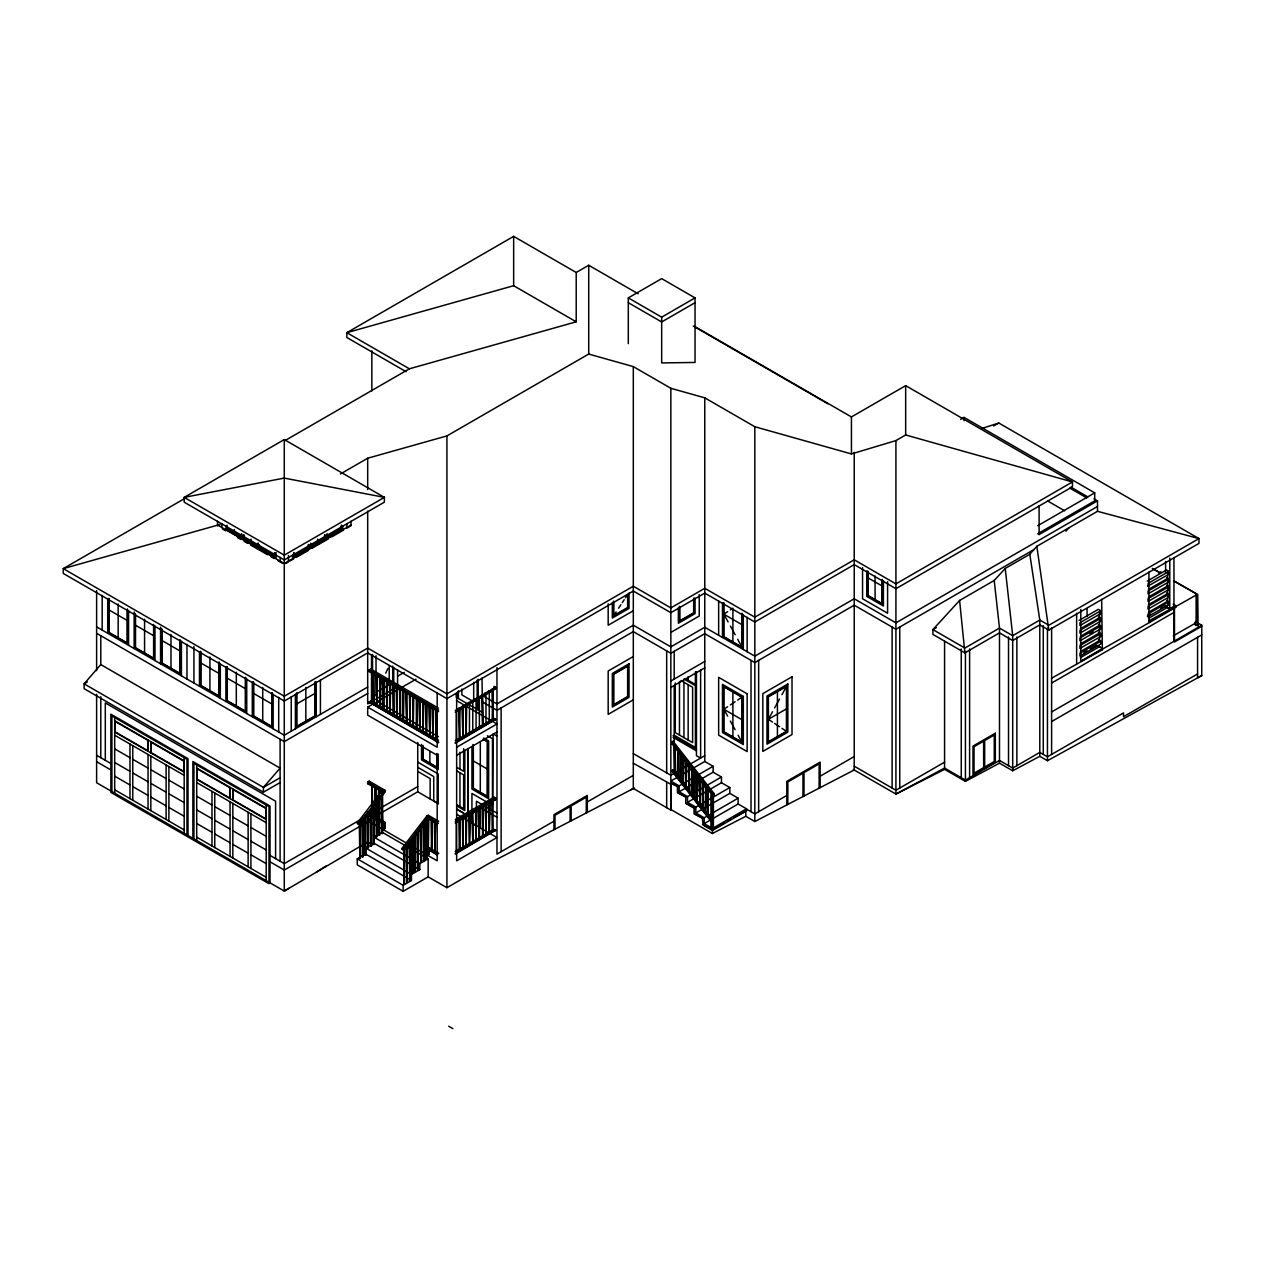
<?xml version="1.0" encoding="UTF-8"?>
<svg xmlns="http://www.w3.org/2000/svg" width="1265" height="1265" viewBox="0 0 1265 1265"><rect width="100%" height="100%" fill="white"/><g stroke="black" fill="none" stroke-linecap="round" stroke-linejoin="round"><path stroke-width="1.5" d="M429.863 763.491L429.863 751.41M459.938 806.548L459.97 772.773M463.654 748.674L463.638 771.302L456.728 767.302M464.84 750.319L464.808 810.565L456.712 805.884M468.161 748.58L468.113 815.719L467.639 748.801M471.924 823.088L471.94 793.455L486.978 802.136M479.988 827.737L480.004 807.418L496.971 817.222M376.938 691.749L372.543 701.063L372.543 654.448M379.943 685.377L382.805 679.321M385.714 673.17L387.928 668.473M772.551 722.094L768.377 719.311L772.551 711.721M774.639 707.926L779.509 699.055M781.944 694.627L786.451 686.405L768.377 696.841L768.377 741.78L786.451 731.344L786.451 686.405M613.731 601.808L613.731 615.628L616.15 611.96M618.585 608.244L620.894 604.733M622.269 602.63L624.214 599.673M625.448 597.776L627.63 594.455L627.63 607.611L613.731 615.628M382.236 792.096L367.641 783.668L367.641 782.055L369.206 781.153L385.192 790.388L385.192 791.985L359.387 824.685L357.995 823.879L357.252 822.946L382.236 790.499L382.647 791.858M357.995 823.879L362.691 817.775M374.424 802.532L379.12 796.428M359.387 824.685L358.643 823.752L385.192 790.388M364.905 815.893L365.949 815.514L365.427 855.298L364.905 815.893L365.949 815.514M367.688 812.272L368.732 811.893L368.21 847.677L367.688 812.272L368.732 811.893M382.109 793.534L381.587 794.214L382.631 793.835M359.339 825.065L359.861 858.508L359.861 822.44M362.644 819.799L363.166 819.119L362.644 856.911L362.122 819.499M374.282 804.682L373.76 844.467L373.76 804.382M376.543 801.741L376.543 800.761L376.543 836.845L376.021 803.386M428.898 817.87L403.867 850.365L402.476 849.558L401.748 848.625L426.732 816.178L428.282 815.261L438.718 821.285L437.152 822.187L426.732 816.162M406.002 844.988L408.342 841.937M422.431 823.642L425.957 819.056M409.733 840.798L409.733 880.883L409.212 843.423M423.111 823.404L424.155 823.041L423.633 860.817L423.111 823.404L424.155 823.041M403.867 850.365L403.14 849.432L428.123 816.984L428.519 818.344M404.168 848.989L404.689 848.309L404.168 884.093L403.646 848.689M406.951 845.384L406.951 844.403L406.951 882.496L407.472 844.704M415.821 833.872L415.299 871.648L415.299 833.572M418.604 830.251L418.082 870.051L418.082 829.951M420.85 827.326L421.372 826.646L420.85 862.43L420.328 827.025M100.789 635.694L100.789 664.584L84.107 683.843L84.107 688.666L263.42 792.19L280.103 782.561M1029.805 554.26L1036.841 546.322L1097.498 511.297L1198.967 538.59L1198.967 543.397L1048.843 630.081L1039.798 624.863L1012.696 640.517L999.492 632.88L964.879 652.866L932.906 634.413L932.906 629.591L959.597 600.464L994.211 580.477L1005.232 568.444L1029.805 554.26L1039.798 620.04L1039.798 756.296L1047.452 760.708L1201.75 675.573L1201.75 625.258L1196.627 622.301M1065.952 531.11L1069.083 527.695M728.118 621.953L723.849 614.205L727.644 611.675M730.411 609.841L732.894 608.18L732.894 641.893M727.644 716.148L723.849 709.254L727.644 706.724M730.348 704.921L735.091 701.775M737.669 700.051L741.923 697.205L723.849 686.784L723.849 731.723L741.923 742.16L741.923 697.205M316.329 872.17L325.975 866.035M288.894 888.299L284.277 891.082L96.614 782.735L96.614 694.279M383.026 678.957L384.054 678.957L383.026 678.957L383.548 709.744L384.054 680.855M381.809 821.428L382.583 821.586L381.809 792.839M638.193 293.828L588.715 265.255L576.207 272.481L513.653 236.365L346.831 332.679L346.831 337.486L406.002 371.657M284.277 439.572L184.184 497.366L184.184 502.173L284.277 559.952L384.37 502.173L384.37 497.366L284.277 439.572L284.277 891.082L367.688 841.952L372.543 844.767M186.018 497.746L63.25 568.633L63.25 573.44L284.277 701.047L367.688 652.898L446.924 698.644L633.306 591.04L670.845 612.703L704.779 593.111L754.826 622L854.223 564.617L895.92 588.699L1072.467 486.772L1072.467 481.949L905.661 385.635L851.44 416.944L694.485 326.323M284.91 440.647L409.386 368.795L576.207 321.816L576.207 272.481M628.31 343.653L628.31 297.892L661.674 278.632L695.038 297.892L695.038 362.454L661.674 362.913L661.674 317.151L695.038 297.892M340.443 473.964L367.688 458.23L446.924 435.919L588.715 354.058L633.306 366.613L670.845 388.292L704.779 397.843L754.826 426.732L851.44 453.945L895.92 440.599L905.661 434.97L1072.467 481.949L895.92 583.877L854.223 559.794L754.826 617.178L704.779 588.288L670.845 607.896L633.306 586.217L446.924 693.837L367.688 648.091L284.277 696.24L63.25 568.633L220.047 524.469M695.038 302.699L661.674 321.958L628.31 302.699M307.933 547.966L294.033 555.999L294.033 552.789M327.398 536.74L341.297 528.707L341.297 525.497M310.368 546.97L324.963 538.542L324.963 534.795M351.006 524.991L284.277 563.526L217.77 525.117M285.669 563.494L288.467 561.881L288.467 555.398M290.144 560.917L293.48 559.004M296.816 557.074L308.486 550.338M311.822 548.409L328.505 538.779M331.841 536.85L343.527 530.098M87.443 681.93L84.107 683.843L263.42 787.383L280.103 777.754M296.785 703.909L314.858 693.473M438.623 711.657L369.111 671.525L369.111 669.928L370.677 669.011L438.496 708.163M369.111 671.525L370.677 670.624M373.634 704.036L373.112 673.233L373.634 704.036L374.155 673.233M376.417 675.13L377.46 675.13L376.938 705.933L376.417 675.13L377.46 675.13M380.243 707.847L379.721 677.044L380.243 707.847L380.765 677.044M367.688 687.053L284.277 735.218L96.614 626.871M367.688 693.473L284.277 741.638L96.614 633.291M397.574 676.222L404.294 672.347M389.62 682.768L390.664 682.768L390.142 713.555L389.62 682.768L391.185 682.468M438.623 742.761L369.111 702.028L370.772 701.079L438.576 740.215M396.23 686.579L397.273 686.579L396.751 717.382L396.23 686.579L397.795 686.278M369.111 702.628L370.772 701.079M396.293 687.354L367.688 703.862L367.688 511.076M373.112 703.735L374.155 703.735M437.184 755.284L367.688 715.152L367.688 707.119L416.043 679.194M402.823 690.39L403.867 690.39L403.345 721.192L402.823 690.39L404.389 690.089M406.65 723.09L406.128 692.287L406.65 723.09L407.172 692.287M409.433 694.2L410.477 694.2L409.955 725.003L409.433 694.2L410.477 694.2M386.315 680.855L386.837 711.057M412.216 696.414L413.26 695.797L413.26 726.901L413.781 696.098M386.315 711.357L387.359 711.357L387.359 680.855M412.738 696.715L413.26 726.901M415.505 698.312L417.07 698.011L416.549 728.814L416.549 698.312M416.027 698.612L417.07 698.011M392.925 684.665L393.447 714.867M418.81 700.225L419.853 730.711L420.375 699.924M392.925 715.168L393.968 715.168L393.968 684.665M422.115 702.122L423.158 701.522M422.636 702.423L423.158 732.625L423.68 701.822M399.519 688.476L400.04 718.678M425.42 704.036L426.463 734.522L426.985 703.735M399.519 718.979L400.562 718.979L400.562 688.476M402.823 720.892L403.867 720.892M428.724 705.933L430.29 705.633L429.768 736.436L429.246 705.633L429.768 736.436M429.246 706.234L430.812 705.332M432.013 707.847L433.057 738.349L433.579 707.546M435.318 709.744L436.978 709.396L436.362 740.246L435.84 709.444L436.978 709.396M455.258 710.535L495.58 687.259L495.58 688.872L455.258 712.148M494.441 688.207L491.974 689.646L492.575 720.497L493.097 689.694L492.575 720.497M469.473 702.739L469.473 733.827M482.155 695.402L482.677 726.205L482.028 678.119M960.688 419.332L964.041 417.403L1094.715 492.844L1094.715 500.861L1037.711 533.767L1039.103 534.573L1097.498 500.861L1097.498 511.297M456.27 710.962L456.27 740.863M459.559 739.551L459.037 708.748L459.559 739.551L460.08 708.748L458.515 708.447M462.864 737.653L462.342 706.85L462.864 737.653L463.385 706.85L461.82 706.55M466.168 735.74L465.647 704.937L466.168 735.74L466.69 704.937L465.125 704.637M472.778 701.427L472.778 731.929M476.067 699.529L476.067 730.016M479.372 697.616L479.372 728.118M482.677 695.718L482.677 726.205M485.981 693.805L485.981 724.307M489.27 691.892L489.27 722.394M492.575 689.994L495.058 688.571M423.158 702.122L423.158 732.024M633.306 610.742L608.18 625.258L608.18 603.832M425.941 734.222L426.985 734.222M429.246 736.135L430.29 736.135M432.535 738.033L433.579 738.033M435.84 739.946L436.978 739.899M367.641 783.668L369.206 782.766L369.206 781.153M993.673 425.973L998.797 423.016L1198.967 538.59L1048.843 625.258L1039.798 620.04L1012.696 635.694L999.492 628.072L994.211 580.477M371.641 804.429L372.163 785.075L372.685 815.862L371.641 815.862L372.685 815.862M372.685 785.375L371.641 785.375M455.289 740.721L493.919 718.409L495.58 719.358L455.258 743.235M456.965 740.341L469.995 733.526M472.256 731.629L473.3 731.629M475.545 729.715L476.589 729.715M478.803 727.739L493.097 720.196M455.258 742.634L495.58 719.358M378.251 796.808L378.773 788.886L379.326 835.232L379.848 797.456L378.804 797.836M456.649 747.251L496.971 723.975L456.507 700.62M456.649 755.284L496.971 732.008M670.845 632.421L699.229 616.039L699.229 594.597M633.306 656.503L608.18 671.019L608.18 714.361L633.306 699.845M369.301 813.205L367.641 814.17L383.279 823.199L383.279 829.824L384.94 828.875L384.94 822.25L369.301 813.205L367.641 814.771L382.821 823.531L384.481 822.582L375.784 817.554M371.531 813.253L284.277 863.631L270.03 855.409M376.67 810.28L417.735 786.577M417.735 762.099L438.228 773.959L438.228 803.639L417.735 791.795L367.688 820.685L437.184 860.817L437.184 754.367M367.688 821.886L284.277 870.051L270.03 861.829M374.946 787.273L375.468 817.475M374.946 817.775L375.99 817.775M378.251 819.673L379.294 819.673L378.251 819.673L378.251 800.619M384.481 822.582L384.481 828.607L383.279 829.824M373.934 837.145L419.806 863.631L419.806 869.64L373.934 843.17L373.934 837.145L382.283 832.323L428.155 858.808L428.155 876.866L403.14 891.319L357.252 864.833L357.252 858.808L365.601 854.002L411.473 880.487L411.473 874.463L365.601 847.977L365.601 854.002M376.021 836.544L377.065 836.544L377.065 801.061M378.804 834.932L379.848 834.932M381.587 833.335L382.631 833.335L381.587 833.335L381.54 792.997M365.601 847.977L373.934 843.17M367.688 847.376L368.732 847.376M370.471 810.612L370.471 845.763L371.515 845.763L371.515 808.288M373.238 807.007L373.238 844.166L374.282 844.166M370.471 845.763L371.515 845.763M427.254 818.076L428.282 818.076L428.282 848.578L428.803 819.673M427.776 818.376L428.803 817.775M359.339 858.208L360.383 858.208L360.383 822.74M362.122 856.611L363.166 856.611M364.905 854.998L365.949 854.998M670.845 681.029L704.779 661.437M431.586 850.475L432.108 819.673L431.586 850.475L431.065 819.673L432.108 819.072M432.108 819.673L431.065 819.673M433.848 821.886L437.674 823.499M435.508 821.538L434.891 852.389L434.369 821.586M670.845 687.448L704.779 667.857M438.275 823.135L437.152 823.8L426.732 817.775M455.384 819.483L494.014 797.187L495.58 798.089L495.58 799.686L455.258 822.962M455.258 821.365L495.58 798.089M472.256 811.956L472.778 842.759L472.256 811.956L473.3 812.557M479.372 808.446L479.372 838.948L478.85 808.145L480.415 808.446M458.515 819.277L460.08 819.578L459.559 850.38L459.037 819.578L460.08 819.578M466.168 816.067L466.168 846.57L465.647 815.767M472.778 812.256L472.778 842.759M476.067 840.846L476.589 810.043L476.067 840.846L475.545 811.956M495.058 799.385L492.575 800.824L492.575 831.311L493.144 733.89L496.971 736.103M427.776 817.775L427.776 848.277L428.803 848.277M429.214 849.89L429.214 854.349L427.554 855.298L427.554 849.353L429.214 848.404L437.2 853.021M431.065 850.175L432.108 850.175M434.891 852.389L435.508 823.436M420.328 862.129L421.372 862.129M423.111 860.516L424.155 860.516M425.894 821.76L425.894 858.919L426.938 858.919L426.938 819.42M425.894 858.919L426.938 858.919M419.806 863.631L428.155 858.808M437.152 854.887L427.554 849.353M411.995 839.802L411.995 872.961L413.038 872.961L413.038 837.477M414.778 836.197L414.778 871.348L415.821 871.348M417.561 832.591L417.561 869.751L418.604 869.751M411.995 872.961L413.038 872.961M411.473 874.463L419.806 869.64M455.289 851.535L493.919 829.239L495.58 830.188L455.258 854.065M456.965 851.171L487.199 833.714M490.567 831.785L493.919 829.84L495.58 830.789M462.342 817.664L462.864 848.467L463.385 817.664M468.951 813.854L469.473 844.656L470.517 814.154M482.155 806.232L482.677 837.035L483.72 806.532M485.981 835.121L486.503 804.334L485.981 835.121L485.46 804.334L487.025 804.635M490.314 802.722L489.27 833.224L489.27 802.121M455.258 853.464L495.58 830.188M403.646 883.792L404.689 883.792M406.429 845.083L406.429 882.195L407.472 882.195M409.212 880.582L410.255 880.582L410.255 841.098M357.252 858.808L403.14 885.294L411.473 880.487M1037.711 525.75L1094.715 492.844M712.163 819.831L710.946 820.542L710.946 793.408L671.841 743.567L673.059 741.258L714.077 793.55L714.077 795.147L712.859 795.859L712.163 794.958L712.163 828.132M671.841 743.567L673.059 741.258M674.324 746.081L674.767 773.769M1097.498 506.474L895.92 622.854L854.223 598.772L754.826 656.155L704.779 627.266L670.845 646.858L633.306 625.195L496.971 703.909L481.633 695.102M553.959 821.191L496.971 854.096L496.971 667.667M587.324 801.931L633.306 775.382M678.246 753.687L677.724 777.532L677.787 749.544M677.724 777.532L678.246 750.113M428.155 876.866L446.924 887.698L489.096 863.347L634.556 787.921M1033.916 549.595L895.92 629.274L854.223 605.192L754.826 662.575L704.779 633.686L670.845 653.293L633.306 631.615L496.971 710.329L482.028 701.711M681.914 754.794L680.949 754.525M683.827 757.245L682.847 756.944L683.29 784.648L683.812 760.803M631.109 789.708L633.306 788.427L670.845 810.106L670.845 783.082L677.977 786.577L677.977 792.475L686.31 797.298L677.423 792.791L677.423 786.893M685.646 760.502L686.089 788.206L686.61 760.771L685.646 760.502L686.089 788.206M710.946 827.421L710.946 821.333L671.841 770.685L673.059 769.99L710.977 818.328M671.841 771.492L673.059 769.99M689.393 767.918L688.872 791.748L688.951 763.76M704.779 755.679L670.845 775.271L633.306 753.608M768.377 719.311L786.451 708.874M692.176 771.46L691.655 795.305L691.734 767.302M691.655 795.305L692.176 767.871M677.265 776.963L677.787 753.434M713.128 766.274L704.779 761.467L670.845 781.058L679.178 785.881L713.128 766.274L713.128 772.188L679.178 791.779L679.178 785.881M936.306 627.63L932.906 629.591L964.879 648.059L999.492 628.072L999.492 632.88M671.383 784.6L633.306 763.238M672.601 784.094L677.977 786.577M680.064 780.521L681.029 780.79L680.064 780.521L680.064 753.402L681.029 753.671L681.029 780.79M697.695 778.497L697.173 802.342L697.695 774.907M682.847 784.079L683.812 784.347M699.498 778.181L699.94 805.868L700.462 778.449L699.498 778.181L699.94 805.868M685.646 787.636L686.61 787.905M703.198 781.928L702.676 809.347L702.755 781.359M688.429 791.178L689.393 791.447M705.981 789.044L705.459 812.889L705.522 784.901M705.459 812.889L705.981 785.47M687.528 796.602L721.461 776.995L721.461 782.735L687.528 802.326L687.528 796.602L679.178 791.779M691.212 794.736L691.734 771.191M708.274 789.376L708.274 816.494M693.995 798.278L694.959 798.547L693.995 798.278L693.995 771.16L694.959 771.413L694.959 798.547M685.772 803.338L694.659 807.845L694.659 813.664L702.992 818.471L694.106 813.98L694.106 808.161L685.772 803.338L685.772 797.614M697.173 802.342L697.252 774.338M712.859 795.859L714.077 793.55M695.861 807.149L729.81 787.542L729.81 793.361L695.861 812.968L695.861 807.149L687.528 802.326M699.498 805.299L700.462 805.568M702.233 808.778L703.198 809.047M705 812.32L705.981 812.589M704.21 817.775L738.143 798.183L738.143 804.002L704.21 823.594L704.21 817.775L695.861 812.968M707.831 815.925L708.353 788.506M702.455 818.787L702.992 824.29M704.21 825.618L712.401 829.729L724.086 822.977M704.21 823.594L712.543 828.417L746.492 808.809L746.492 810.849L712.543 830.441L702.455 824.606M727.422 821.048L730.759 819.119M734.111 817.19L746.492 810.849M1079.108 620.419L1098.368 609.319L1100.787 610.71L1100.787 613.525L1079.946 625.558L1079.946 622.76L1100.787 610.71M1147.228 581.094L1166.472 569.993L1168.907 571.385L1168.907 574.199L1147.877 586.138M1168.907 571.385L1148.051 583.434L1148.051 586.233M786.798 795.464L754.826 813.933L746.492 809.11M820.163 776.204L854.223 756.549M1080.326 628.752L1099.57 617.636L1099.57 612.829L1100.787 613.525M1148.446 589.427L1167.69 578.311L1167.69 573.504L1168.907 574.199M1100.787 618.348L1079.946 630.381L1079.946 633.196L1100.787 621.147L1100.787 618.348L1098.368 616.941M1168.907 579.022L1148.051 591.055L1148.051 593.87L1168.907 581.821L1168.907 579.022L1166.472 577.615M1080.326 636.374L1099.57 625.258L1099.57 620.451L1100.787 621.147M1148.446 597.048L1167.69 585.932L1167.69 581.125L1168.907 581.821M1100.787 625.969L1079.946 638.003L1079.946 640.817L1100.787 628.768L1100.787 625.969L1098.368 624.562M1168.907 586.644L1148.051 598.677L1148.051 601.492L1168.907 589.443L1168.907 586.644L1166.472 585.236M1089.956 633.623L1093.166 631.773M1080.326 643.996L1099.57 632.895L1099.57 628.072L1100.787 628.768M1148.446 604.67L1167.69 593.554L1167.69 588.747L1168.907 589.443M1100.787 633.591L1079.946 645.624L1079.946 648.439L1100.787 636.406L1100.787 633.591L1098.368 632.184M1168.907 594.265L1148.051 606.299L1148.051 609.113L1168.907 597.08L1168.907 594.265L1166.472 592.858M1080.326 651.617L1099.57 640.517L1099.57 635.694L1100.787 636.406M1148.446 612.292L1167.69 601.191L1167.69 596.368L1168.907 597.08M1100.787 641.213L1079.946 653.246L1079.946 656.061L1100.787 644.027L1100.787 641.213L1098.368 639.805M1147.877 616.64L1168.907 604.702L1168.907 601.887L1148.051 613.92L1148.051 616.735M1083.963 652.74L1087.173 650.89M1090.383 649.024L1096.802 645.324M1147.355 616.134L1150.66 614.221M1160.574 608.512L1165.524 605.65M1080.326 657.737L1099.57 646.636L1102.353 648.534L1102.353 649.736L1051.61 678.23M1148.446 618.411L1167.69 607.311L1169.777 608.734L1175.343 605.524M1080.816 609.445L1080.816 661.374L1102.353 648.534M1173.256 604.101L1176.039 605.998L1148.92 620.846L1149.616 622.459L1082.413 660.457M1150.533 621.131L1173.952 607.611L1173.952 641.308L1051.61 711.942M1173.272 635.805L1196.437 622.601L1196.437 594.898L1174.473 607.311L1174.473 642.019L1201.75 626.27M1149.616 622.459L1176.039 607.2L1176.039 605.998M1051.61 683.053L1173.952 612.418M944.576 762.163L895.92 790.261L854.223 766.179M1174.473 641.007L1201.75 625.258M1051.61 721.572L1201.75 634.888M1197.576 673.945L1123.51 716.717L1123.51 712.922L1047.452 756.834L1039.798 752.422L1012.696 768.076L999.492 760.455L965.432 780.11L944.576 768.076L895.92 794.056L853.306 769.452M1201.75 675.573L1197.576 677.977L1197.576 637.307M383.279 823.199L384.94 822.25M895.92 440.599L895.92 794.056L944.576 769.357L965.432 781.391L999.492 763.159L1012.696 770.78L1039.798 756.296M671.383 809.79L712.401 833.509L745.797 816.305L754.826 821.523L854.223 769.974L854.223 452.332M982.336 428.329L998.797 423.016M576.207 321.816L513.653 285.7L346.831 332.679L409.386 368.795M1195.741 625.479C1201.861 624.594 1191.693 626.997 1195.678 621.447M1097.498 645.656L1099.57 646.636M222.355 528.897L225.708 530.81M237.425 537.514L240.777 539.428M244.113 541.341L247.466 543.254M250.802 545.168L267.548 554.734M270.884 556.647L274.236 558.561M277.588 560.474L282.601 563.352M1094.067 498.884L1097.498 500.861M1070.949 487.151L1087.916 496.939M1069.763 488.069L1086.809 497.904M1047.594 500.956L1064.656 510.791M1152.51 568.459L1159.341 572.413L1152.368 568.538M1196.437 594.898L1196.437 622.601M693.252 326.07L827.816 403.756M1166.472 600.48L1168.907 601.887M1167.69 603.99L1168.907 604.702M1169.777 608.813L1165.603 606.409L1167.69 607.611M628.31 297.892L661.674 317.151M1102.353 649.736L1101.657 599.341M868.122 577.915L882.021 585.932M723.849 614.205L741.923 624.641M741.923 613.399L741.923 647.111L723.849 636.674L723.849 602.962M685.266 678.593L695.402 684.46L695.402 671.762M683.938 679.036L695.402 685.662L695.402 747.457L674.103 735.155M680.965 680.538L692.619 687.259L692.619 742.634L675.241 732.609L675.241 682.958M723.849 709.254L741.923 719.69M673.091 735.771L696.446 749.26M673.091 737.384L696.446 750.872M713.128 772.188L721.461 776.995M721.461 782.735L729.81 787.542M729.81 793.361L738.143 798.183M738.143 804.002L746.492 808.809M227.384 528.723L241.283 536.74M260.748 547.982L274.647 556.015L274.647 552.805M260.4 548.188L274.995 556.616L274.995 552.868M495.58 687.259L494.014 686.357L494.014 687.97L495.58 688.872M491.532 689.393L493.097 690.295M488.764 690.99L490.314 691.892M488.243 691.291L489.792 692.192M485.46 692.904L487.025 693.805M484.938 693.204L486.503 694.106M482.155 694.801L483.72 695.718M478.85 696.715L480.415 697.616M478.328 697.015L479.894 697.916M475.545 698.628L477.111 699.529M475.023 698.928L476.589 699.83M472.256 700.525L473.806 701.427M471.734 700.826L473.3 701.727M468.951 702.439L470.517 703.34M468.43 702.739L469.995 703.64M482.028 712.148L456.301 697.3L456.301 693.41M495.58 719.959L493.919 718.409M465.647 704.336L466.69 704.937M462.342 706.25L463.385 706.85M459.037 708.147L460.08 708.748M369.111 669.928L438.623 710.045M377.413 701.506L438.449 736.736M375.847 704.605L401.29 719.295M406.365 722.22L425.024 732.988M473.331 760.961L487.278 769.009M369.111 702.028L438.623 742.16M367.688 707.119L437.184 747.251L437.184 693.109M495.58 799.686L494.014 798.784L494.014 797.187M493.097 800.524L491.974 800.46L492.575 831.311M491.532 800.223L493.097 801.125M488.638 803.101L492.464 805.315L492.464 738.697L487.373 735.756M484.938 804.034L486.503 804.935M496.971 813.11L476.446 801.251L476.431 825.713L468.809 821.317M478.85 808.145L479.894 808.746M476.067 809.742L477.111 810.343M472.256 811.355L473.806 812.256M467.591 815.419L470.517 817.111M466.69 815.767L466.168 846.57M109.122 610.015L127.196 620.451M135.529 625.258L153.603 635.694M161.604 640.311L180.025 650.937M200.866 662.986L218.94 673.423M227.289 678.23L245.347 688.666M253.348 693.283L271.769 703.909M489.792 832.923L488.764 832.923L488.764 802.421M456.744 814.312L496.971 837.541L456.649 860.817L456.649 693.109M367.641 782.055L383.627 791.289M456.27 851.677L456.27 821.191M100.789 664.584L280.103 768.124L263.42 787.383L263.42 792.19M429.214 854.349L428.74 849.621M357.252 822.946L358.643 823.752M401.748 848.625L403.14 849.432M114.688 720.765L184.184 760.898M196.708 768.124L266.203 808.256M114.688 732.008L184.184 772.14M196.708 779.351L266.203 819.483M114.688 735.218L184.184 775.35M196.708 782.561L266.203 822.693M114.688 748.864L129.979 757.688M132.762 759.3L148.052 768.124M150.82 769.721L166.11 778.56M168.893 780.157L184.184 788.981M196.708 796.207L211.998 805.046M214.765 806.643L230.056 815.466M232.839 817.079L248.13 825.903M250.913 827.516L266.203 836.339M114.688 762.51L129.979 771.334M132.762 772.931L148.052 781.77M150.82 783.367L166.11 792.206M168.893 793.803L184.184 802.627M196.708 809.853L211.998 818.676M214.765 820.289L230.056 829.113M232.839 830.726L248.13 839.549M250.913 841.162L266.203 849.985M96.614 755.284L110.861 763.507M96.614 761.704L110.861 769.926M114.688 776.141L129.979 784.98M132.762 786.577L148.052 795.416M150.82 797.013L166.11 805.837M168.893 807.45L184.184 816.273M196.708 823.499L211.998 832.323M214.765 833.935L230.056 842.759M232.839 844.372L248.13 853.195M250.913 854.792L266.203 863.631M114.688 789.787L184.184 829.919M196.708 837.145L266.203 877.277M110.861 792.396L268.986 883.697M448.695 1026.231L452.87 1028.635M483.657 738.017L488.685 740.926L488.638 798.689L471.94 789.028L471.94 746.666M484.384 739.645L487.642 741.527L487.594 796.887L472.983 788.427L472.983 744.516M483.103 739.313L487.294 741.733L487.246 796.286L473.331 788.237L473.331 745.354M456.728 770.907L463.638 774.907L463.623 808.683L456.712 804.682M437.184 767.744L422.589 759.3L422.589 745.923M417.735 767.302L433.737 776.552L433.737 801.03L438.544 803.813M417.735 771.413L430.163 778.607L430.163 798.974M468.809 816.115L471.924 817.917M774.639 723.469L779.509 726.711M781.944 728.34L786.451 731.344M686.089 759.474L693.204 768.535M700.304 777.611L702.676 780.632M705.048 783.652L712.163 792.712M714.077 795.147L713.381 794.262L713.381 827.421M671.841 741.954L712.859 794.246M688.429 764.06L688.872 791.748M697.173 775.208L696.73 801.773M702.233 781.659L702.676 809.347M675.431 773.816L709.792 817.617M671.841 770.685L710.946 820.542M730.411 626.08L735.155 634.698M730.348 721.082L735.091 729.699M738.143 735.265L741.923 742.16M737.669 639.268L741.923 647.111M1195.741 594.582L1197.718 594.36L1198.097 626.048M1036.841 546.322L1048.843 630.081M1005.232 568.444L1012.696 635.694L1012.696 770.78M959.597 600.464L964.879 652.866M1173.952 557.612L1173.952 606.33M1169.777 558.071L1169.777 610.015M1165.603 561.518L1165.603 573.203M1148.92 572.065L1148.92 622.048M1087.062 608.433L1087.062 616.229M1076.641 613.193L1076.641 663.793M1051.61 627.646L1051.61 754.43M1047.452 628.136L1047.452 760.708M1043.277 625.732L1043.277 754.43M1039.103 505.889L1039.103 534.573M1016.87 636.959L1016.87 765.657M1008.521 636.959L1008.521 765.657M999.492 633.702L999.492 763.159M969.607 649.008L969.607 777.706M965.432 651.412L965.432 781.391M964.041 417.403L964.041 420.613M961.258 649.008L961.258 777.706M944.576 641.308L944.576 769.357M905.661 385.635L905.661 434.97M899.747 627.061L899.747 788.048M892.11 627.061L892.11 788.048M887.587 581.758L887.587 613.225L862.556 598.772L862.556 567.669M883.413 580.967L883.413 605.998L866.746 596.384L866.731 570.958M882.369 579.481L882.369 604.196L867.774 595.768L867.774 571.053M882.021 580.05L882.021 603.595L868.122 595.562L868.122 572.017M875.08 576.034L875.08 599.578M851.44 416.944L851.44 453.945M820.163 787.636L820.163 762.099L786.798 781.359L786.798 804.935M819.119 788.174L819.119 763.902L804.002 772.63L804.002 796.017L802.959 796.555L802.959 773.231L787.842 781.96L787.842 804.398M777.422 691.623L777.422 736.562M758.652 660.377L758.652 811.719M754.826 426.732L754.826 821.523M751.015 660.377L751.015 811.719M747.141 617.383L747.141 651.728M745.797 810.438L745.797 816.305M743.314 614.837L743.314 649.514M742.27 613.399L742.27 647.712L723.517 636.88L723.517 602.567M732.894 692.002L732.894 736.942M722.473 602.804L722.473 637.481M718.647 600.922L718.647 635.267M712.543 828.417L712.543 830.441M712.401 829.729L712.401 833.509M704.779 397.843L704.779 761.467M700.62 670.26L700.62 758.083L696.446 755.679L696.446 671.762M695.054 598.219L695.054 613.62L678.372 623.25L678.372 607.848M694.517 770.844L694.438 798.847M694.011 597.886L694.011 613.019L679.416 621.447L679.416 606.315M693.663 598.993L693.663 612.829L679.764 620.846L679.764 607.026M688.144 676.633L688.144 680.27M688.16 684.681L688.16 740.057M683.938 682.246L683.938 737.622M683.369 756.644L683.29 784.648M680.586 753.102L680.507 781.09M679.479 681.582L679.479 735.06M675.289 746.35L675.289 773.468M674.198 651.349L674.198 679.099M674.198 685.519L674.198 771.381M670.845 388.292L670.845 810.106M666.671 650.874L666.671 772.868M666.671 782.497L666.671 807.687M633.306 366.613L633.306 788.427M629.021 593L629.021 608.402L612.339 618.032L612.339 602.63M627.978 594.566L627.978 607.801L613.383 616.229L613.383 601.096M588.715 265.255L588.715 354.058M587.324 812.415L587.324 795.416L553.959 814.676L553.959 829.714M586.28 813.015L586.28 797.219L571.163 805.947L571.163 820.795M570.12 821.333L570.12 806.548L555.003 815.277L555.003 829.176M513.653 236.365L513.653 285.7M501.13 707.926L501.13 851.693M482.677 805.932L482.677 837.035M480.305 741.59L480.305 792.27M479.372 807.845L479.372 838.948M478.202 679.194L478.202 709.934M477.158 680.175L477.158 709.333M473.679 682.23L473.679 701.711L461.867 694.88L461.867 689.046M469.473 813.553L469.473 844.656M462.864 817.364L462.864 848.467M459.986 752.201L459.986 769.183M459.559 819.878L459.559 850.38M458.389 690.722L458.389 698.501M457.345 692.129L457.345 697.901M446.924 435.919L446.924 887.698M438.228 754.13L438.228 769.547L421.545 759.901L421.545 744.484M436.836 753.481L436.836 767.128L422.937 759.095L422.937 745.449M436.457 709.096L436.362 740.246M433.057 707.246L433.057 738.349M428.282 815.261L428.282 816.874M426.463 703.435L426.463 734.522M426.416 820.1L426.416 859.22M423.633 822.74L423.633 860.817M420.85 826.345L420.85 862.43M419.853 699.624L419.853 730.711M417.735 742.508L417.735 791.795M416.549 697.711L416.549 728.814M412.517 838.157L412.517 873.261M409.955 693.9L409.955 725.003M404.168 848.009L404.168 884.093M403.345 690.69L403.345 721.192M403.14 885.294L403.14 891.319M400.04 688.176L400.04 719.279M397.574 669.802L397.574 684.887M396.751 686.879L396.751 717.382M393.747 667.699L393.747 688.824M393.447 684.365L393.447 715.468M392.703 666.117L392.703 689.425M390.142 682.468L390.142 713.555M389.225 665.706L389.225 684.65L376.021 692.271L376.021 655.729M386.837 680.554L386.837 711.657M383.532 678.657L383.548 709.744M383.279 678.799L383.279 709.301M382.583 792.997L382.631 833.335M382.062 793.297L382.109 833.635M380.496 677.202L380.496 707.688M379.294 789.186L379.326 835.232M379.026 789.328L379.026 819.831M376.938 674.83L376.938 705.933M375.99 787.273L375.99 798.705M375.468 786.972L375.468 800.919M375.468 804.73L375.468 818.076M372.163 785.075L372.163 816.162M371.847 350.848L371.847 390.917M371.515 655.586L371.515 701.664M370.993 808.968L370.993 846.079M368.21 811.592L368.21 847.677M367.688 458.23L367.688 489.555M365.427 815.213L365.427 855.298M362.644 818.819L362.644 856.911M351.006 521.196L351.006 525.781L346.863 528.185L346.863 523.584M342.689 525.655L342.689 529.513L292.642 558.403L292.642 554.544M341.645 525.165L341.645 528.912L327.05 537.34L327.05 533.593M326.006 535.285L326.006 539.143M324.615 535.127L324.615 538.337L310.716 546.369L310.716 543.159M320.424 680.001L320.424 714.346M317.657 539.143L317.657 542.353M316.25 682.088L316.25 716.749M315.206 681.835L315.206 716.148L296.437 726.995L296.437 694.58M314.858 682.246L314.858 715.958L296.785 726.379L296.785 692.682M309.324 544.915L309.324 548.773M308.281 544.424L308.281 548.172L293.686 556.6L293.686 552.852M305.83 687.464L305.83 721.177M295.393 694.121L295.393 728.798M291.235 696.857L291.235 731.202M280.213 557.375L280.213 561.17M280.103 739.234L280.103 861.228M278.711 697.331L278.711 732.008M276.039 552.631L276.039 558.418L225.992 529.529L225.992 525.671M275.596 858.619L275.596 801.219L105.295 702.913L105.295 760.297M273.161 694.121L273.161 728.798M272.117 692.682L272.117 726.995L253.348 716.148L253.348 681.835M271.769 692.682L271.769 726.379L253.696 715.958L253.696 682.246M270.03 882.844L270.03 806.042L192.881 761.498L192.881 838.3M268.986 882.243L268.986 806.643L193.924 763.301L193.924 838.916M266.203 805.046L266.203 880.646M262.725 687.464L262.725 721.177M259.357 544.93L259.357 548.789M258.313 543.238L258.313 546.986L243.718 538.558L243.718 534.81M257.965 543.159L257.965 546.369L244.066 538.352L244.066 535.142M252.304 682.088L252.304 716.749M251.023 539.159L251.023 542.369M250.913 813.869L250.913 868.438M248.13 812.256L248.13 866.841M246.738 678.878L246.738 713.539M245.695 677.423L245.695 711.736L226.941 700.905L226.941 666.592M245.347 677.423L245.347 711.136L227.289 700.699L227.289 667.003M242.674 535.301L242.674 539.159M241.631 533.609L241.631 537.34L227.036 528.928L227.036 525.181M236.318 672.205L236.318 705.917M234.341 529.529L234.341 532.739M232.839 788.981L232.839 800.223M232.839 803.433L232.839 858.018M230.056 787.383L230.056 798.626M230.056 801.836L230.056 856.405M225.897 666.829L225.897 701.506M221.834 523.663L221.834 527.473M220.331 663.619L220.331 698.296M219.288 662.18L219.288 696.493L200.518 685.662L200.518 651.349M218.94 662.18L218.94 695.892L200.866 685.456L200.866 651.744M217.548 521.291L217.548 525.908M214.765 792.997L214.765 847.582M211.998 791.4L211.998 845.969M209.911 656.962L209.911 690.674M199.475 651.586L199.475 686.263M196.708 764.914L196.708 840.513M193.924 646.447L193.924 683.053M188.011 835.501L188.011 758.684L110.861 714.156L110.861 790.957M186.967 644.359L186.967 679.036M186.967 834.9L186.967 759.3L111.905 715.958L111.905 791.558M184.184 757.688L184.184 833.287M181.417 641.149L181.417 675.826M180.373 641.608L180.373 674.024L161.604 663.176L161.604 628.879M180.025 639.711L180.025 673.423L161.952 662.986L161.952 629.274M170.981 634.492L170.981 668.205M168.893 766.511L168.893 821.096M166.11 764.914L166.11 819.483M160.56 627.187L160.56 663.793M154.994 625.906L154.994 660.567M153.951 626.365L153.951 658.765L135.181 647.933L135.181 613.62M153.603 624.451L153.603 658.164L135.529 647.727L135.529 614.031M150.82 741.638L150.82 752.865M150.82 756.075L150.82 810.659M148.052 740.025L148.052 751.268M148.052 754.478L148.052 809.047M144.574 619.249L144.574 652.946M134.153 611.944L134.153 648.534M132.762 745.654L132.762 800.223M129.979 744.041L129.979 798.626M128.587 610.647L128.587 645.324M127.544 609.208L127.544 643.521L108.774 632.69L108.774 598.377M127.196 609.208L127.196 642.92L109.122 632.484L109.122 598.772M118.167 603.99L118.167 637.702M114.688 717.555L114.688 793.155M107.731 598.614L107.731 633.291M102.18 595.404L102.18 630.081M100.789 696.73L100.789 757.688M96.614 590.613L96.614 670.671M384.37 497.366L284.277 555.145L184.184 497.366L284.277 478.091L384.37 497.366M629.021 663.793L612.339 673.423L612.339 707.04L629.021 697.41L629.021 663.793M627.978 665.611L613.383 674.039L613.383 705.238L627.978 696.809L627.978 665.611M627.63 666.212L613.731 674.229L613.731 704.637L627.63 696.604L627.63 666.212M428.74 847.534L427.096 848.483L437.152 854.286L438.797 853.337L428.74 847.534M792.017 676.775L762.827 693.631L762.827 751.41L792.017 734.554L792.017 676.775M787.842 684.001L766.985 696.035L766.985 744.184L787.842 732.15L787.842 684.001M786.798 685.804L768.029 696.635L768.029 742.381L786.798 731.549L786.798 685.804M1160.859 572.159L1158.946 573.266L1160.859 572.159M1196.643 593.949L1173.604 580.793L1196.643 593.949M995.318 733.21L972.991 746.097L972.991 774.986L995.318 762.099L995.318 733.21M983.632 741.164L974.034 746.698L974.034 773.184L983.632 767.649L983.632 741.164M994.274 735.012L984.676 740.563L984.676 767.049L994.274 761.498L994.274 735.012M747.141 693.805L718.647 677.344L718.647 735.139L747.141 751.584L747.141 693.805M743.314 696.414L722.473 684.365L722.473 732.53L743.314 744.563L743.314 696.414M742.27 697.015L723.517 686.183L723.517 731.929L742.27 742.761L742.27 697.015M463.623 813.126L456.744 809.157L463.623 813.126M147.705 740.231L115.036 721.366L115.036 731.803L147.705 750.667L147.705 740.231M183.836 761.103L151.167 742.239L151.167 752.675L183.836 771.539L183.836 761.103M229.708 787.589L197.055 768.725L197.055 779.161L229.708 798.009L229.708 787.589M265.856 808.446L233.187 789.597L233.187 800.018L265.856 818.882L265.856 808.446"/></g></svg>
